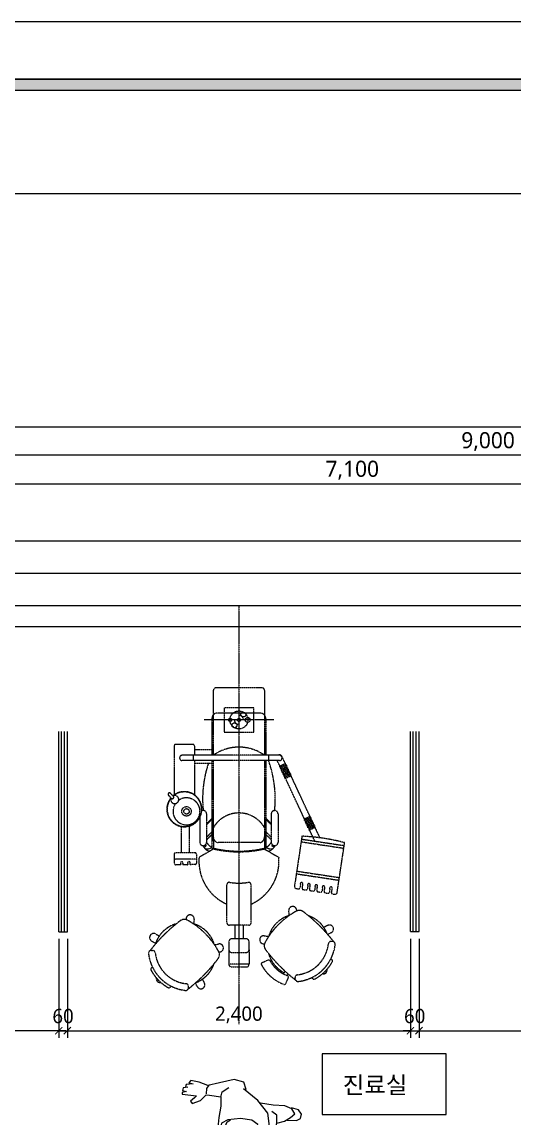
# Model space of a CAD drawing. Header units: metres. Extents: x 11578468 to 47831421, y -58341524 to -14256839.
# Drawn here: x 23756671 to 23760114, y -29063894 to -29056230 of the extents above; entities that cross this region are included whole.
import ezdxf
from ezdxf.enums import TextEntityAlignment as Align

# ---------------------------------------------------------------- set-up
doc = ezdxf.new("R2010")
doc.units = ezdxf.units.M
doc.header["$LTSCALE"] = 50
doc.header["$MEASUREMENT"] = 0
doc.linetypes.add('CENTERX2', pattern=[4, 2.5, -0.5, 0.5, -0.5])
doc.layers.get('0').update_dxf_attribs({"linetype": 'CONTINUOUS'})
doc.layers.get('DEFPOINTS').update_dxf_attribs({"linetype": 'CONTINUOUS'})
for name, color, linetype in [('3.기호.계단선', 30, 'CONTINUOUS'), ('CURTWALL', 4, 'CONTINUOUS'), ('FORM(YOURNAME)-1', 1, 'CONTINUOUS'), ('FORM(YOURNAME)-11', 1, 'CONTINUOUS'), ('TEX', 7, 'CONTINUOUS'), ('WIN', 4, 'CONTINUOUS'), ('家具', 251, 'CONTINUOUS'), ('家具外线', 7, 'CONTINUOUS'), ('배선', 7, 'CONTINUOUS')]:
    doc.layers.add(name, color=color, linetype=linetype)
doc.layers.add('DIM', color=7, linetype='CONTINUOUS', lineweight=15)
doc.layers.add('wall2', color=3, linetype='CONTINUOUS', lineweight=25)
doc.styles.add('HY 울릉도 L', font='malgun.ttf')
doc.styles.add('JT1', font='malgun.ttf')
doc.styles.add('N 맑은고딕', font='malgun.ttf')
doc.styles.add('YOURNAME', font='malgun.ttf')
doc.dimstyles.new('JJ IN 45', dxfattribs={"dimscale": 45, "dimtxt": 2.5, "dimasz": 1, "dimexe": 1.25, "dimexo": 1.5, "dimtad": 1, "dimdec": 6, "dimlunit": 6, "dimtxsty": 'N 맑은고딕', "dimblk": 'ARCHTICK', "dimcen": 2.5, "dimclrd": 256, "dimclre": 256, "dimclrt": 256, "dimadec": 0, "dimazin": 0, "dimtfac": 1, "dimtdec": 6, "dimtix": 1, "dimtmove": 0, "dimatfit": 3, "dimldrblk": 'ARCHTICK', "dimfxl": 1, "dimarcsym": 0})
doc.dimstyles.new('사본 50', dxfattribs={"dimscale": 50, "dimtxt": 2, "dimasz": 1, "dimexe": 1, "dimexo": 1, "dimgap": 1, "dimtad": 1, "dimdec": 0, "dimrnd": 0.05, "dimdsep": 46, "dimlunit": 6, "dimtxsty": 'HY 울릉도 L', "dimblk": 'ARCHTICK', "dimcen": 2.5, "dimdle": 1, "dimclrd": 133, "dimclre": 133, "dimclrt": 30, "dimadec": 0, "dimazin": 0, "dimtfac": 1, "dimtdec": 0, "dimtix": 1, "dimtmove": 2, "dimatfit": 3, "dimldrblk": 'ARCHTICK', "dimfxl": 1, "dimlwd": -1, "dimlwe": -1, "dimarcsym": 0})

# ---------------------------------------------------------------- blocks, each defined once
blk = doc.blocks.new('*U358')
at = {"layer": 'WIN', "linetype": 'Continuous'}
blk.add_line((60, -25), (7040, -25), dxfattribs=at)
for points in [[(0, -250), (7100, -250), (7100, 200), (0, 200)], [(0, -250), (60, -250), (60, 200), (0, 200)], [(7100, -250), (7040, -250), (7040, 200), (7100, 200)]]:
    blk.add_lwpolyline(points, close=True, dxfattribs=at)
blk = doc.blocks.new('_ArchTick')
at = {"color": 0, "linetype": 'ByBlock', "const_width": 0.15}
blk.add_lwpolyline([(-0.5, -0.5), (0.5, 0.5)], dxfattribs=at)
blk = doc.blocks.new('*D400')
at = {"layer": 'DEFPOINTS', "color": 0, "transparency": 16777216}
for p in [(23743802, -29127857), (23736702, -29128057), (23743802, -29128057)]:
    blk.add_point(p, dxfattribs=at)
at = {"layer": 'DIM', "lineweight": -2, "transparency": 16777216}
for p, q in [((23736702, -29127989.5), (23736702, -29127800.8)), ((23736702, -29127857), (23743802, -29127857)), ((23743802, -29127989.5), (23743802, -29127800.8))]:
    blk.add_line(p, q, dxfattribs=at)
at = {"layer": 'DIM', "lineweight": -2, "transparency": 16777216, "xscale": 45, "yscale": 45, "zscale": 45, "rotation": 180}
blk.add_blockref('_ArchTick', (23736702, -29127857), dxfattribs=at)
at = {"layer": 'DIM', "lineweight": -2, "transparency": 16777216, "xscale": 45, "yscale": 45, "zscale": 45}
blk.add_blockref('_ArchTick', (23743802, -29127857), dxfattribs=at)
at = {"layer": 'DIM', "transparency": 16777216, "insert": (23740252, -29127761), "char_height": 112.5, "attachment_point": 5, "style": 'N 맑은고딕'}
blk.add_mtext('7,100', dxfattribs=at)
blk = doc.blocks.new('*D403')
at = {"layer": 'DEFPOINTS', "color": 0, "transparency": 16777216}
for p in [(23736702, -29127657), (23736702, -29128057), (23745702, -29128057)]:
    blk.add_point(p, dxfattribs=at)
at = {"layer": 'DIM', "lineweight": -2, "transparency": 16777216}
for p, q in [((23736702, -29127989.5), (23736702, -29127600.8)), ((23745702, -29127989.5), (23745702, -29127600.8)), ((23745702, -29127657), (23736702, -29127657))]:
    blk.add_line(p, q, dxfattribs=at)
at = {"layer": 'DIM', "lineweight": -2, "transparency": 16777216, "xscale": 45, "yscale": 45, "zscale": 45, "rotation": 180}
blk.add_blockref('_ArchTick', (23736702, -29127657), dxfattribs=at)
at = {"layer": 'DIM', "lineweight": -2, "transparency": 16777216, "xscale": 45, "yscale": 45, "zscale": 45}
blk.add_blockref('_ArchTick', (23745702, -29127657), dxfattribs=at)
at = {"layer": 'DIM', "transparency": 16777216, "insert": (23741202, -29127561.3), "char_height": 112.5, "attachment_point": 5, "style": 'N 맑은고딕'}
blk.add_mtext('9,000', dxfattribs=at)
blk = doc.blocks.new('*D406')
at = {"layer": 'DEFPOINTS', "color": 0, "transparency": 16777216}
for p in [(23745702, -29127457), (23728502, -29128057), (23745702, -29128057)]:
    blk.add_point(p, dxfattribs=at)
at = {"layer": 'DIM', "lineweight": -2, "transparency": 16777216}
for p, q in [((23728502, -29127989.5), (23728502, -29127400.8)), ((23745702, -29127989.5), (23745702, -29127400.8)), ((23728502, -29127457), (23745702, -29127457))]:
    blk.add_line(p, q, dxfattribs=at)
at = {"layer": 'DIM', "lineweight": -2, "transparency": 16777216, "xscale": 45, "yscale": 45, "zscale": 45, "rotation": 180}
blk.add_blockref('_ArchTick', (23728502, -29127457), dxfattribs=at)
at = {"layer": 'DIM', "lineweight": -2, "transparency": 16777216, "xscale": 45, "yscale": 45, "zscale": 45}
blk.add_blockref('_ArchTick', (23745702, -29127457), dxfattribs=at)
at = {"layer": 'DIM', "transparency": 16777216, "insert": (23737102, -29127361), "char_height": 112.5, "attachment_point": 5, "style": 'N 맑은고딕'}
blk.add_mtext('17,200', dxfattribs=at)
blk = doc.blocks.new('FORM-ELEVATION')
at = {"layer": 'FORM(YOURNAME)-11'}
h = blk.add_hatch(color=256, dxfattribs=at)
h.dxf.hatch_style = 1
h.paths.add_polyline_path([(-10309, 35708), (71691, 35708), (71691, 35508), (-10309, 35508)])
h.paths.add_polyline_path([(-10309, -21492), (71691, -21492), (71691, -21692), (-10309, -21692)])
at = {"layer": 'DEFPOINTS', "color": 158}
blk.add_lwpolyline([(-10309, -21692), (71691, -21692), (71691, 35708), (-10309, 35708)], close=True, dxfattribs=at)
at = {"layer": 'DEFPOINTS'}
blk.add_lwpolyline([(-8309, 33708), (61071, 33708), (61071, -19692), (-8309, -19692)], close=True, dxfattribs=at)
at = {"layer": 'FORM(YOURNAME)-11', "color": 250}
blk.add_lwpolyline([(-11309, -22692), (72691, -22692), (72691, 36708), (-11309, 36708)], close=True, dxfattribs=at)
at = {"layer": 'FORM(YOURNAME)-11'}
blk.add_lwpolyline([(-10309, 35708), (71691, 35708), (71691, 35508), (-10309, 35508)], close=True, dxfattribs=at)
at = {"layer": 'FORM(YOURNAME)-11', "color": 3, "style": 'YOURNAME'}
for tag, height, p in [('1', 451, (71041, -1219)), ('2', 451, (71041, -1863)), ('3', 451, (71041, -3150)), ('4', 451, (71041, -5081)), ('5', 515, (71041, -7398)), ('6', 515, (71041, -9650)), ('7', 515, (71041, -11903)), ('8', 515, (71041, -14155)), ('9', 515, (71041, -16408)), ('10', 515, (66791, -18596)), ('11', 515, (71041, -18660)), ('12', 515, (66791, -20848)), ('13', 515, (71041, -20848))]:
    blk.add_attdef(tag, text='', height=height, dxfattribs=at).set_placement(p, align=Align.MIDDLE_RIGHT)
blk = doc.blocks.new('MK-RC-0052')
at = {"layer": '家具外线', "color": 251, "true_color": 0x636466}
for p, q in [((73834.4, 10616.5), (73825.7, 10605.7)), ((73825.7, 10605.7), (73864.8, 10592.7)), ((73880.1, 10612.2), (73834.4, 10616.5)), ((73867, 10638.3), (73858.3, 10629.6)), ((73858.3, 10629.6), (73880.1, 10612.2)), ((73914.8, 10623.1), (73867, 10638.3)), ((73934.4, 10597), (73914.8, 10623.1)), ((73988.7, 10601.3), (73934.4, 10597)), ((74023.5, 10575.3), (73988.7, 10601.3)), ((73812.7, 10590.5), (73806.2, 10577.5)), ((73806.2, 10577.5), (73858.3, 10568.8)), ((73864.8, 10592.7), (73812.7, 10590.5)), ((73858.3, 10568.8), (73821.4, 10564.4)), ((73821.4, 10564.4), (73821.4, 10551.4)), ((73821.4, 10551.4), (73871.4, 10540.5)), ((73875.7, 10525.3), (73858.3, 10510.1)), ((73871.4, 10540.5), (73875.7, 10525.3)), ((73886.6, 10501.4), (73917, 10527.5)), ((73917, 10527.5), (73910.5, 10497.1)), ((73919.2, 10527.5), (73921.4, 10562.2)), ((73921.4, 10562.2), (73934.4, 10594.8)), ((74106.1, 10570.9), (74023.5, 10575.3)), ((74149.6, 10536.2), (74106.1, 10570.9)), ((74214.8, 10455.8), (74149.6, 10536.2)), ((73858.3, 10510.1), (73862.7, 10497.1)), ((73862.7, 10497.1), (73886.6, 10501.4)), ((73910.5, 10497.1), (73925.7, 10475.4)), ((73925.7, 10475.4), (73960.5, 10455.8)), ((73960.5, 10455.8), (73986.6, 10431.9)), ((74253.9, 10397.2), (74214.8, 10455.8)), ((73986.6, 10431.9), (73997.4, 10375.5)), ((74297.4, 10429.8), (74230, 10438.5)), ((74264.8, 10338.6), (74253.9, 10397.2)), ((74317, 10427.6), (74297.4, 10429.8)), ((74336.5, 10434.1), (74317, 10427.6)), ((74397.4, 10429.8), (74336.5, 10434.1)), ((74438.7, 10405.9), (74397.4, 10429.8)), ((74419.1, 10421.1), (74558.2, 10445)), ((74475.6, 10390.7), (74438.7, 10405.9)), ((74486.5, 10364.6), (74475.6, 10390.7)), ((74558.2, 10445), (74608.2, 10434.1)), ((74608.2, 10434.1), (74649.5, 10403.7)), ((74649.5, 10403.7), (74649.5, 10364.6)), ((73960.5, 10327.7), (73943.1, 10269.1)), ((73993.1, 10355.9), (73960.5, 10327.7)), ((73997.4, 10375.5), (73997.4, 10299.5)), ((74067.7, 10322.5), (74044.4, 10258.1)), ((74132.2, 10351.6), (74067.7, 10322.5)), ((74184.4, 10351.6), (74132.2, 10351.6)), ((74240.9, 10340.7), (74184.4, 10351.6)), ((74235.3, 10338.7), (74262.6, 10319)), ((74292.3, 10313.2), (74240.9, 10340.7)), ((74262.6, 10319), (74264.8, 10299.5)), ((74312.6, 10265.3), (74292.3, 10313.2)), ((74386.5, 10295.1), (74440.9, 10319)), ((74440.9, 10319), (74469.1, 10345.1)), ((74521.3, 10340.7), (74464.8, 10332)), ((74469.1, 10345.1), (74486.5, 10364.6)), ((74569.1, 10338.6), (74521.3, 10340.7)), ((74612.6, 10345.1), (74569.1, 10338.6)), ((74649.5, 10364.6), (74612.6, 10345.1)), ((73943.1, 10269.1), (73940.9, 10210.4)), ((73997.4, 10299.5), (73986.6, 10173.5)), ((74044.4, 10258.1), (74059.8, 10179.4)), ((74253.9, 10288.6), (74228.6, 10286.5)), ((74228.6, 10286.5), (74264.8, 10282.1)), ((74264.8, 10299.5), (74253.9, 10288.6)), ((74264.8, 10282.1), (74288.7, 10271.2)), ((74288.7, 10271.2), (74295.2, 10251.7)), ((74295.2, 10251.7), (74288.7, 10227.8)), ((74332.9, 10258.9), (74312.6, 10265.3)), ((74343.8, 10247.3), (74332.9, 10258.9)), ((74335.8, 10232.8), (74343.8, 10247.3)), ((74336.4, 10264.9), (74338.7, 10273.4)), ((74338.7, 10273.4), (74386.5, 10295.1)), ((73934.4, 10171.3), (73884.4, 10158.3)), ((73940.9, 10210.4), (73934.4, 10167)), ((73934.4, 10167), (73934.4, 10119.2)), ((73986.6, 10173.5), (73995.3, 10104)), ((74059.8, 10179.4), (74101.1, 10151.1)), ((74264.8, 10162.6), (74240.9, 10149.6)), ((74258.3, 10149.6), (74300.2, 10172)), ((74277.8, 10193), (74264.8, 10162.6)), ((74288.7, 10227.8), (74277.8, 10193)), ((74300.2, 10172), (74308.9, 10208.9)), ((74308.9, 10208.9), (74314, 10222.6)), ((74314, 10222.6), (74335.8, 10232.8)), ((74319.1, 10134.4), (74326.8, 10222.5)), ((73777.9, 10140.9), (73771.4, 10110.5)), ((73771.4, 10110.5), (73790.9, 10082.3)), ((73804, 10153.9), (73777.9, 10140.9)), ((73867, 10151.8), (73804, 10153.9)), ((73845.3, 10134.4), (73814.8, 10108.3)), ((73814.8, 10108.3), (73834.4, 10075.8)), ((73884.4, 10158.3), (73845.3, 10134.4)), ((73934.4, 10119.2), (73967, 10093.1)), ((73995.3, 10104), (74060.5, 10021.5)), ((74101.1, 10151.1), (74175.7, 10140.9)), ((74175.7, 10140.9), (74258.3, 10149.6)), ((74306.1, 10058.4), (74319.1, 10134.4)), ((73790.9, 10082.3), (73836.6, 10069.2)), ((73834.4, 10075.8), (73882.2, 10056.2)), ((73882.2, 10056.2), (73958.3, 10051.9)), ((73958.3, 10051.9), (74043.1, 10038.8)), ((74060.5, 10021.5), (74156.1, 9943.3)), ((74306.1, 9997.6), (74306.1, 10058.4)), ((74440.9, 10021.5), (74403.9, 9984.5)), ((74495.2, 10041), (74440.9, 10021.5)), ((74480, 10004.1), (74506.1, 10025.8)), ((74506.1, 10025.8), (74495.2, 10041)), ((74138.7, 9947.6), (74153.9, 9899.8)), ((74156.1, 9943.3), (74138.7, 9947.6)), ((74297.4, 9962.8), (74251.8, 9934.6)), ((74306.1, 9999.7), (74297.4, 9962.8)), ((74380, 9986.7), (74306.1, 9997.6)), ((74403.9, 9984.5), (74380, 9986.7)), ((74401.7, 9941.1), (74403.9, 9978)), ((74467, 9991.1), (74480, 10004.1)), ((74562.6, 9980.2), (74467, 9991.1)), ((74532.2, 9960.7), (74562.6, 9967.2)), ((74560.4, 9954.1), (74532.2, 9960.7)), ((74556.1, 9936.8), (74560.4, 9954.1)), ((74562.6, 9967.2), (74562.6, 9980.2)), ((74153.9, 9899.8), (74217, 9882.5)), ((74217, 9882.5), (74314.8, 9904.2)), ((74314.8, 9904.2), (74390.9, 9921.6)), ((74384.4, 9919.4), (74401.7, 9941.1)), ((74390.9, 9921.6), (74449.6, 9899.8)), ((74449.6, 9899.8), (74503.9, 9889)), ((74488.7, 9910.7), (74534.3, 9915)), ((74516.9, 9904.2), (74488.7, 9910.7)), ((74503.9, 9889), (74516.9, 9904.2)), ((74523.5, 9932.4), (74556.1, 9936.8)), ((74538.7, 9930.2), (74523.5, 9932.4)), ((74534.3, 9915), (74538.7, 9930.2))]:
    blk.add_line(p, q, dxfattribs=at)
blk = doc.blocks.new('rtyutut')
at = {"layer": '家具', "linetype": 'CENTERX2', "ltscale": 0.01}
for p, q in [((425185.6, -946947.7), (425230.6, -946649.4)), ((425204.2, -946950.5), (425249.2, -946652.2)), ((425560, -946699), (425210.5, -946646.3)), ((425409.3, -946981.4), (425454.3, -946683.1)), ((425428, -946984.2), (425472.9, -946685.9)), ((425534.4, -946750), (425556.2, -946753.3)), ((425534.4, -946750), (425538, -946750.5)), ((425536.5, -946736), (425558.3, -946739.3)), ((425536.5, -946736), (425540.2, -946736.5)), ((425569.1, -946731.4), (425571.6, -946714.4)), ((425839.5, -946739.3), (425851.3, -946762.1)), ((425901.3, -946730.7), (425900.9, -946740.2)), ((426021.3, -946742.2), (426030.4, -946733.1)), ((425177.3, -946818.5), (424609, -947083.5)), ((425521.1, -946838.6), (425524.7, -946839.1)), ((425521.1, -946838.6), (425542.9, -946841.9)), ((425526.7, -946801.3), (425530.3, -946801.8)), ((425526.7, -946801.3), (425548.5, -946804.6)), ((425528.8, -946787.3), (425532.4, -946787.8)), ((425528.8, -946787.3), (425550.6, -946790.6)), ((425553.6, -946833.9), (425556.4, -946815.3)), ((425561.3, -946782.7), (425564.2, -946764)), ((425789.2, -946765.2), (425803, -946792)), ((425195.2, -946857), (424636.8, -947117.4)), ((425046, -946931.8), (425024, -946884.8)), ((425054.5, -946927.8), (425032.6, -946880.8)), ((425063.1, -946923.8), (425041.1, -946876.8)), ((425071.6, -946919.8), (425049.7, -946872.8)), ((425080.1, -946915.8), (425058.2, -946868.8)), ((425088.7, -946911.9), (425066.8, -946864.9)), ((425097.2, -946907.9), (425075.3, -946860.9)), ((425105.8, -946903.9), (425083.9, -946856.9)), ((425114.3, -946899.9), (425092.4, -946852.9)), ((425122.9, -946895.9), (425101, -946848.9)), ((425511.3, -946903.8), (425514.9, -946904.4)), ((425511.3, -946903.8), (425533, -946907.1)), ((425513.4, -946889.8), (425517, -946890.4)), ((425513.4, -946889.8), (425535.1, -946893.1)), ((425519, -946852.5), (425522.6, -946853.1)), ((425519, -946852.5), (425540.8, -946855.8)), ((425545.9, -946885.2), (425548.7, -946866.6)), ((426153.5, -946876.7), (426162.7, -946867.5)), ((425165.6, -946944.7), (425515, -946997.4)), ((425503.5, -946955.1), (425507.1, -946955.6)), ((425503.5, -946955.1), (425525.3, -946958.4)), ((425505.6, -946941.1), (425509.2, -946941.7)), ((425505.6, -946941.1), (425527.4, -946944.4)), ((425530.8, -946985.1), (425533.2, -946969.1)), ((425538.1, -946936.5), (425541, -946917.9)), ((425687.3, -946980.6), (425680.2, -946981.7)), ((426162.6, -946992.1), (426153.2, -946992.5)), ((424676.4, -947104.1), (424654.4, -947057.1)), ((424684.9, -947100.1), (424663, -947053.1)), ((424693.5, -947096.2), (424671.5, -947049.2)), ((424702, -947092.2), (424680.1, -947045.2)), ((424710.5, -947088.2), (424688.6, -947041.2)), ((424719.1, -947084.2), (424697.2, -947037.2)), ((424727.6, -947080.2), (424705.7, -947033.2)), ((424736.2, -947076.2), (424714.3, -947029.2)), ((424744.7, -947072.3), (424722.8, -947025.3)), ((424753.3, -947068.3), (424731.4, -947021.3)), ((424761.8, -947064.3), (424739.9, -947017.3)), ((425719, -947032.7), (425689.3, -947037.6)), ((426126.3, -947076.7), (426111.5, -947061.9)), ((426138.8, -947049.1), (426129.6, -947040)), ((426139.9, -947045.9), (426131.2, -947041.5)), ((426152.5, -947040.6), (426195.9, -947059.2)), ((424352.1, -947142), (424352.1, -947629.2)), ((424599.1, -947102.7), (424599.1, -947781.6)), ((424636.8, -947102.7), (424636.8, -947781.6)), ((425009.3, -947112.2), (425207.3, -947112.2)), ((425254.1, -947208.8), (425313.1, -947106.6)), ((426114.5, -947096.5), (426106, -947092.2)), ((424146.5, -947206.5), (424314.2, -947206.5)), ((424314.2, -947206.5), (424599.1, -947206.5)), ((424344.5, -947197), (424599.1, -947197)), ((424599.1, -947178.2), (424636.8, -947178.2)), ((424636.8, -947197), (425251.3, -947197)), ((424636.8, -947206.5), (425104.7, -947206.5)), ((425009.3, -947159.3), (425207.3, -947159.3)), ((425040.4, -947197), (425078.1, -947159.3)), ((425047.1, -947197), (425084.8, -947159.3)), ((425104.7, -947206.5), (425248.7, -947206.5)), ((425134.7, -947197), (425172.4, -947159.3)), ((425153.6, -947197), (425191.3, -947159.3)), ((425861.5, -947208.2), (425866, -947178.4)), ((425917.4, -947216.8), (425918.8, -947207.6)), ((426031.6, -947180.5), (426050.3, -947223.9)), ((424127.7, -947225.3), (424127.7, -947545.9)), ((424436.9, -947281.9), (424267.2, -947281.9)), ((424267.2, -947281.9), (424267.2, -947489.3)), ((424304.9, -947230.5), (424304.9, -947541)), ((424352.1, -947291.3), (424352.1, -947480)), ((424436.9, -947489.3), (424436.9, -947281.9)), ((425210.1, -947240.1), (425210.1, -947531.3)), ((425768.8, -947300.8), (425505.5, -947300.8)), ((425787.6, -947319.6), (425787.6, -947451.6)), ((425787.6, -947357.3), (425883.3, -947357.3)), ((425883.3, -947333.8), (425883.3, -947437.5)), ((425958.7, -947314.9), (425902.1, -947314.9)), ((425958.7, -947314.9), (426060.6, -947314.9)), ((425977.6, -947437.5), (425977.6, -947333.8)), ((426060.6, -947314.9), (426060.6, -947456.3)), ((426079.5, -947437.5), (426079.5, -947333.8)), ((423552.1, -947385.6), (426478.9, -947385.6)), ((424257.7, -947385.6), (424446.4, -947385.6)), ((425502.3, -947385.6), (426059.5, -947385.6)), ((425787.6, -947413.9), (425883.3, -947413.9)), ((424267.2, -947489.3), (424436.9, -947489.3)), ((425768.8, -947470.5), (425505.5, -947470.5)), ((425902.1, -947456.3), (425958.7, -947456.3)), ((425923.3, -947556.9), (425918.5, -947527.1)), ((425958.7, -947456.3), (426060.6, -947456.3)), ((425975.5, -947525.2), (425974.3, -947518)), ((424146.5, -947564.8), (424312, -947564.8)), ((424312, -947564.8), (424599.1, -947564.8)), ((424336.5, -947574.2), (424599.1, -947574.2)), ((424561.4, -947574.2), (424561.4, -947696.8)), ((424636.8, -947564.8), (425104.7, -947564.8)), ((424636.8, -947574.2), (425251.3, -947574.2)), ((424655.7, -947574.2), (424655.7, -947696.8)), ((425040.4, -947574.2), (425078.1, -947611.9)), ((425047.1, -947574.2), (425084.8, -947611.9)), ((425104.7, -947564.8), (425248.7, -947564.8)), ((425134.7, -947574.2), (425172.4, -947611.9)), ((425153.6, -947574.2), (425191.3, -947611.9)), ((425254.1, -947562.4), (425313.1, -947664.6)), ((425009.3, -947611.9), (425207.3, -947611.9)), ((425033.4, -947659.1), (425207.3, -947659.1)), ((425290.7, -947683.4), (425354.6, -947683.2)), ((425326.3, -947683.3), (425326.8, -947838.6)), ((426190.8, -947627.1), (426164, -947640.9)), ((426216.7, -947677.4), (426191.5, -947690.4)), ((424523.7, -947706.2), (424523.7, -947828.8)), ((424533.1, -947696.8), (424599.1, -947696.8)), ((424599.1, -947706.2), (424636.8, -947706.2)), ((424636.8, -947696.8), (424876.2, -947696.8)), ((425093.8, -947732.8), (425281.3, -947732.8)), ((425281.3, -947692.9), (425281.3, -947829.3)), ((425358.6, -947728.5), (425362.3, -947728.4)), ((425358.7, -947742.6), (425362.3, -947742.6)), ((425364, -947692.6), (425364.1, -947726.5)), ((425364.2, -947744.5), (425364.3, -947777.1)), ((425739.3, -947755.3), (425748.4, -947756.7)), ((425747.9, -947699.3), (425777.6, -947703.9)), ((426225.3, -947739.1), (426215.9, -947738.8)), ((425096.9, -947789.4), (425281.3, -947789.4)), ((425358.8, -947779), (425362.4, -947779)), ((425358.8, -947793.1), (425362.5, -947793.1)), ((425364.4, -947795), (425364.5, -947828.9)), ((424533.1, -947838.2), (424876.2, -947838.2)), ((424885.1, -947844), (424865.1, -947864)), ((424899.8, -947858.7), (424879.7, -947878.7)), ((425290.8, -947838.8), (425355.1, -947838.4)), ((426213.9, -947859.2), (426222.9, -947868.2)), ((425848.4, -947969.5), (425862.2, -947942.7)), ((425898.7, -947995.4), (425912.5, -947968.6)), ((425964, -948000.5), (425963.6, -947991)), ((426079.4, -947991.4), (426088.5, -948000.6))]:
    blk.add_line(p, q, dxfattribs=at)
for centre, radius in [((424352.1, -947385.6), 62.9), ((424314.3, -947354.5), 17.2), ((424352.1, -947324.3), 17.2), ((424352.1, -947385.6), 10.8), ((424352.1, -947446.9), 10.8), ((424389.8, -947416.7), 17.2), ((424991.3, -947752.5), 33), ((424991.3, -947752.5), 18.9)]:
    blk.add_circle(centre, radius, dxfattribs=at)
for centre, radius, start, end in [((426584.6, -947006.1), 1420.4, 165.32787, 177.52206), ((425529.3, -946742.1), 9.43, 39.98277, 302.80201), ((425554.8, -946762.6), 9.43, 351.42497, 81.38458), ((425559.8, -946730), 9.43, 261.38458, 351.42497), ((425557.6, -946712.9), 14.1, 354.07747, 79.98935), ((426595.6, -947616.8), 1130.8, 127.74452, 142.89408), ((425814.4, -946752.3), 28.3, 27.26154, 207.26154), ((425919.7, -946741), 18.9, 177.64231, 263.54627), ((425920.1, -946731.5), 18.9, 83.68774, 177.64231), ((425890.1, -947003.3), 245.2, 6.45373, 83.54627), ((425890.1, -947003.3), 292.3, 6.31226, 83.68774), ((426037, -946739.8), 9.43, 60.84732, 135), ((425890.1, -947003.3), 311.2, 28.17646, 60.84732), ((425513.9, -946844.6), 9.43, 39.98277, 302.80201), ((425521.6, -946793.3), 9.43, 39.98277, 302.80201), ((425544.3, -946832.5), 9.43, 261.38458, 351.42497), ((425547.1, -946813.9), 9.43, 351.42497, 81.38458), ((425552, -946781.3), 9.43, 261.38458, 351.42497), ((425926.7, -946970.2), 216.9, 112.58069, 160.91759), ((426099.2, -946796), 28.3, 348.68025, 100.79535), ((425506.2, -946895.9), 9.43, 39.98277, 302.80201), ((425531.6, -946916.4), 9.43, 351.42497, 81.38458), ((425536.6, -946883.8), 9.43, 261.38457, 351.42497), ((425539.4, -946865.2), 9.43, 351.42497, 81.38458), ((426156, -946860.8), 9.43, 315, 28.17646), ((425498.4, -946947.2), 9.43, 39.98277, 302.80201), ((425516.8, -946983.3), 14.1, 262.86059, 352.86026), ((425523.9, -946967.7), 9.43, 351.42497, 81.38459), ((425528.8, -946935.1), 9.43, 261.38459, 351.42497), ((425684.7, -947009.6), 28.3, 99.26154, 279.26154), ((425731.4, -946963.1), 47.1, 142.89408, 208.79759), ((426173, -946720.4), 551, 208.79759, 241.20241), ((425276.5, -946297.7), 1130.8, 307.10592, 322.25548), ((426152.4, -946973.6), 18.9, 186.45373, 272.35769), ((426161.8, -946973.2), 18.9, 272.35769, 6.31226), ((425926.7, -946970.2), 216.9, 196.72134, 254.08434), ((425926.7, -946970.2), 216.9, 285.58412, 332.67832), ((425926.7, -946970.2), 226.3, 298.81205, 340.41104), ((426148.8, -947049.2), 9.43, 66.68894, 160.41104), ((426192.1, -947067.9), 9.43, 339.79002, 66.68894), ((424618, -947102.7), 21.2, 115, 207.26604), ((424618, -947102.7), 18.9, 90, 180), ((424618, -947102.7), 18.9, 0, 90), ((424904.7, -947924.9), 793.3, 84.13608, 109.73261), ((425009.3, -947135.8), 23.6, 90, 270), ((425207.3, -947135.8), 23.6, 270, 90), ((425229.9, -947149.5), 6.22, 215.42758, 85.87159), ((425203.1, -947195.6), 68.4, 12.06886, 66.20147), ((425207, -947163.4), 46.8, 316.21643, 21.42814), ((425340, -947434), 328.4, 23.9286, 94.69154), ((425926.7, -946970.2), 292.3, 297.89306, 339.79002), ((424146.5, -947225.3), 18.9, 90.00103, 179.99742), ((424345.2, -947237.9), 40.9, 89.0396, 169.48323), ((424854.5, -947385.6), 311.9, 144.94886, 215.05114), ((425210.1, -947385.6), 207.4, 120.27264, 239.72736), ((425169.9, -947247.4), 40.9, 10.31103, 90.9604), ((425177.1, -947220.7), 68.4, 21.36345, 63.76639), ((424487.5, -947385.6), 782, 346.75102, 13.23887), ((424487.5, -947385.6), 786.7, 346.12555, 13.86437), ((425889.4, -947212.5), 28.3, 171.26154, 351.26154), ((425930.3, -947161.9), 47.1, 241.20241, 307.10592), ((426040.3, -947176.7), 9.43, 118.81205, 203.31106), ((426059, -947220.2), 9.43, 203.31106, 297.89306), ((424352.1, -947385.6), 31.5, 90, 180), ((425505.5, -947319.6), 18.9, 90, 180), ((425106.4, -947385.6), 386.6, 349.77841, 10.22159), ((425768.8, -947319.6), 18.9, 0, 90), ((425902.1, -947333.8), 18.9, 90, 180), ((425958.7, -947333.8), 18.9, 0, 90), ((426060.6, -947333.8), 18.9, 0, 90), ((424352.1, -947385.6), 31.5, 270, 0), ((425505.5, -947451.6), 18.9, 180, 270), ((425768.8, -947451.6), 18.9, 270, 0), ((425902.1, -947437.5), 18.9, 180, 270), ((425958.7, -947437.5), 18.9, 270, 0), ((426060.6, -947437.5), 18.9, 270, 0), ((425340, -947337.3), 328.4, 265.30846, 336.0714), ((426235.7, -948010.9), 551, 118.79759, 151.20241), ((425946.4, -947522.6), 28.3, 9.26154, 189.26154), ((425993, -947569.3), 47.1, 52.89408, 118.79759), ((424146.5, -947545.9), 18.9, 179.99742, 270.00099), ((424340.9, -947538.4), 36.1, 184.11959, 262.95924), ((424904.7, -946846.4), 793.3, 251.7081, 275.86392), ((425169.9, -947523.9), 40.9, 269.0396, 349.58675), ((425177.1, -947550.6), 68.4, 296.23361, 338.63655), ((425203.1, -947575.6), 68.4, 293.79853, 347.92902), ((425207, -947607.8), 46.8, 338.57186, 43.78357), ((425985.9, -947764.5), 216.9, 106.72134, 164.08434), ((425339.2, -948433.5), 1130.8, 37.74452, 52.89408), ((425985.9, -947764.5), 216.9, 21.02795, 70.91759), ((424976.3, -947767.5), 122.6, 229.85807, 220.15026), ((424976.3, -947767.5), 120.7, 231.74102, 218.25652), ((424991.3, -947752.5), 94.3, 234.52319, 215.47479), ((425009.3, -947635.5), 23.6, 90, 205.05762), ((425207.3, -947635.5), 23.6, 270, 90), ((425229.9, -947621.8), 6.22, 274.12841, 144.57242), ((425290.7, -947692.9), 9.43, 90.20822, 180), ((425354.6, -947692.6), 9.43, 0.20506, 90.20506), ((426203.8, -947652.2), 28.3, 297.26154, 117.26154), ((424533.1, -947706.2), 9.43, 90, 180), ((425352.4, -947735.5), 9.43, 48.79544, 311.61468), ((425362.3, -947726.6), 1.89, 270.20506, 0.20506), ((425362.3, -947744.5), 1.89, 0.20506, 90.20506), ((425743.6, -947727.3), 28.3, 81.26154, 261.26154), ((425794.1, -947768.1), 47.1, 151.20241, 217.10592), ((425952.7, -947727.9), 245.2, 276.45373, 353.54627), ((425952.7, -947727.9), 292.3, 276.31226, 353.68774), ((426215.1, -947757.6), 18.9, 87.64231, 173.54627), ((426224.5, -947758), 18.9, 353.68774, 87.64231), ((424533.1, -947828.8), 9.43, 180, 270), ((424618, -947781.6), 18.9, 180, 270), ((424618, -947781.6), 18.9, 270, 0), ((424908.8, -947834.9), 28.3, 246.53399, 203.51361), ((425290.7, -947829.3), 9.43, 180, 270.30046), ((425352.6, -947786.1), 9.43, 48.79544, 311.61468), ((425355.1, -947829), 9.43, 270.30362, 0.30362), ((425362.4, -947777.1), 1.89, 270.20506, 0.20506), ((425362.5, -947795), 1.89, 0.20506, 90.20506), ((426658.3, -947114.4), 1130.8, 217.10592, 232.25548), ((425985.9, -947764.5), 216.9, 195.58412, 252.4806), ((424872.4, -947871.4), 10.4, 135, 315), ((424892.4, -947851.4), 10.4, 315, 135), ((425952.7, -947727.9), 311.2, 298.17646, 330.84732), ((426216.2, -947874.9), 9.43, 330.84732, 45), ((425873.6, -947982.5), 28.3, 152.73846, 332.73846), ((425982.4, -947990.3), 18.9, 96.45373, 182.35769), ((426160, -947937.1), 28.3, 258.68025, 10.79535), ((425982.8, -947999.7), 18.9, 182.35769, 276.31226), ((426095.2, -947993.9), 9.43, 225, 298.17646)]:
    blk.add_arc(centre, radius, start, end, dxfattribs=at)
blk = doc.blocks.new('*D561')
at = {"layer": 'DEFPOINTS', "color": 0, "ltscale": 10, "transparency": 16777216}
for p in [(23754529.3, -29062590.9), (23756929.3, -29062590.9), (23754529.3, -29063282.7)]:
    blk.add_point(p, dxfattribs=at)
at = {"layer": 'wall2', "color": 133, "ltscale": 10, "transparency": 16777216}
for p, q in [((23754529.3, -29062640.9), (23754529.3, -29063332.7)), ((23756929.3, -29062640.9), (23756929.3, -29063332.7)), ((23756979.3, -29063282.7), (23754479.3, -29063282.7))]:
    blk.add_line(p, q, dxfattribs=at)
at = {"layer": 'wall2', "color": 133, "ltscale": 10, "transparency": 16777216, "xscale": 50, "yscale": 50, "zscale": 50, "rotation": 180}
blk.add_blockref('_ArchTick', (23754529.3, -29063282.7), dxfattribs=at)
at = {"layer": 'wall2', "color": 133, "ltscale": 10, "transparency": 16777216, "xscale": 50, "yscale": 50, "zscale": 50}
blk.add_blockref('_ArchTick', (23756929.3, -29063282.7), dxfattribs=at)
at = {"layer": 'wall2', "color": 30, "ltscale": 10, "transparency": 16777216, "insert": (23755729.3, -29063172.7), "char_height": 100, "attachment_point": 5, "style": 'HY 울릉도 L'}
blk.add_mtext('2,400', dxfattribs=at)
blk = doc.blocks.new('*D562')
at = {"layer": 'DEFPOINTS', "color": 0, "ltscale": 10, "transparency": 16777216}
for p in [(23756929.3, -29062590.9), (23756989.3, -29062590.9), (23756989.3, -29063282.7)]:
    blk.add_point(p, dxfattribs=at)
at = {"layer": 'wall2', "color": 133, "ltscale": 10, "transparency": 16777216}
for p, q in [((23756929.3, -29062640.9), (23756929.3, -29063332.7)), ((23756989.3, -29062640.9), (23756989.3, -29063332.7)), ((23756929.3, -29063282.7), (23756879.3, -29063282.7)), ((23756929.3, -29063282.7), (23756989.3, -29063282.7)), ((23756989.3, -29063282.7), (23757039.3, -29063282.7))]:
    blk.add_line(p, q, dxfattribs=at)
at = {"layer": 'wall2', "color": 133, "ltscale": 10, "transparency": 16777216, "xscale": 50, "yscale": 50, "zscale": 50}
blk.add_blockref('_ArchTick', (23756929.3, -29063282.7), dxfattribs=at)
at = {"layer": 'wall2', "color": 133, "ltscale": 10, "transparency": 16777216, "xscale": 50, "yscale": 50, "zscale": 50, "rotation": 180}
blk.add_blockref('_ArchTick', (23756989.3, -29063282.7), dxfattribs=at)
at = {"layer": 'wall2', "color": 30, "ltscale": 10, "transparency": 16777216, "insert": (23756959.3, -29063181.1), "char_height": 100, "attachment_point": 5, "style": 'HY 울릉도 L'}
blk.add_mtext('60', dxfattribs=at)
blk = doc.blocks.new('*D563')
at = {"layer": 'DEFPOINTS', "color": 0, "ltscale": 10, "transparency": 16777216}
for p in [(23756989.3, -29062590.9), (23759389.3, -29062590.4), (23759389.3, -29063282.7)]:
    blk.add_point(p, dxfattribs=at)
at = {"layer": 'wall2', "color": 133, "ltscale": 10, "transparency": 16777216}
for p, q in [((23756989.3, -29062640.9), (23756989.3, -29063332.7)), ((23759389.3, -29062640.4), (23759389.3, -29063332.7)), ((23756939.3, -29063282.7), (23759439.3, -29063282.7))]:
    blk.add_line(p, q, dxfattribs=at)
at = {"layer": 'wall2', "color": 133, "ltscale": 10, "transparency": 16777216, "xscale": 50, "yscale": 50, "zscale": 50, "rotation": 180}
blk.add_blockref('_ArchTick', (23756989.3, -29063282.7), dxfattribs=at)
at = {"layer": 'wall2', "color": 133, "ltscale": 10, "transparency": 16777216, "xscale": 50, "yscale": 50, "zscale": 50}
blk.add_blockref('_ArchTick', (23759389.3, -29063282.7), dxfattribs=at)
at = {"layer": 'wall2', "color": 30, "ltscale": 10, "transparency": 16777216, "insert": (23758189.3, -29063172.7), "char_height": 100, "attachment_point": 5, "style": 'HY 울릉도 L'}
blk.add_mtext('2,400', dxfattribs=at)
blk = doc.blocks.new('*D564')
at = {"layer": 'DEFPOINTS', "color": 0, "ltscale": 10, "transparency": 16777216}
for p in [(23759389.3, -29062590.4), (23759449.3, -29062590.4), (23759449.3, -29063282.7)]:
    blk.add_point(p, dxfattribs=at)
at = {"layer": 'wall2', "color": 133, "ltscale": 10, "transparency": 16777216}
for p, q in [((23759389.3, -29062640.4), (23759389.3, -29063332.7)), ((23759449.3, -29062640.4), (23759449.3, -29063332.7)), ((23759389.3, -29063282.7), (23759339.3, -29063282.7)), ((23759389.3, -29063282.7), (23759449.3, -29063282.7)), ((23759449.3, -29063282.7), (23759499.3, -29063282.7))]:
    blk.add_line(p, q, dxfattribs=at)
at = {"layer": 'wall2', "color": 133, "ltscale": 10, "transparency": 16777216, "xscale": 50, "yscale": 50, "zscale": 50}
blk.add_blockref('_ArchTick', (23759389.3, -29063282.7), dxfattribs=at)
at = {"layer": 'wall2', "color": 133, "ltscale": 10, "transparency": 16777216, "xscale": 50, "yscale": 50, "zscale": 50, "rotation": 180}
blk.add_blockref('_ArchTick', (23759449.3, -29063282.7), dxfattribs=at)
at = {"layer": 'wall2', "color": 30, "ltscale": 10, "transparency": 16777216, "insert": (23759419.3, -29063181.1), "char_height": 100, "attachment_point": 5, "style": 'HY 울릉도 L'}
blk.add_mtext('60', dxfattribs=at)
blk = doc.blocks.new('*D565')
at = {"layer": 'DEFPOINTS', "color": 0, "ltscale": 10, "transparency": 16777216}
for p in [(23759449.3, -29062590.4), (23761872.3, -29062590.4), (23761872.3, -29063282.7)]:
    blk.add_point(p, dxfattribs=at)
at = {"layer": 'wall2', "color": 133, "ltscale": 10, "transparency": 16777216}
for p, q in [((23759449.3, -29062640.4), (23759449.3, -29063332.7)), ((23761872.3, -29062640.4), (23761872.3, -29063332.7)), ((23759399.3, -29063282.7), (23761922.3, -29063282.7))]:
    blk.add_line(p, q, dxfattribs=at)
at = {"layer": 'wall2', "color": 133, "ltscale": 10, "transparency": 16777216, "xscale": 50, "yscale": 50, "zscale": 50, "rotation": 180}
blk.add_blockref('_ArchTick', (23759449.3, -29063282.7), dxfattribs=at)
at = {"layer": 'wall2', "color": 133, "ltscale": 10, "transparency": 16777216, "xscale": 50, "yscale": 50, "zscale": 50}
blk.add_blockref('_ArchTick', (23761872.3, -29063282.7), dxfattribs=at)
at = {"layer": 'wall2', "color": 30, "ltscale": 10, "transparency": 16777216, "insert": (23760660.8, -29063181.1), "char_height": 100, "width": 400, "attachment_point": 5, "style": 'HY 울릉도 L'}
blk.add_mtext('2400', dxfattribs=at)
blk = doc.blocks.new('sdagdgds')
at = {"layer": 'WIN', "linetype": 'Continuous'}
blk.add_blockref('*U358', (23736702, -29128457), dxfattribs=at)
at = {"layer": 'DIM'}
for base, p1, p2, picture, middle in [((23745702, -29127457), (23728502, -29128057), (23745702, -29128057), '*D406', (23737102, -29127361.0081521794)), ((23736702, -29127657), (23745702, -29128057), (23736702, -29128057), '*D403', (23741202, -29127561.3138586991)), ((23743802, -29127857), (23736702, -29128057), (23743802, -29128057), '*D400', (23740252, -29127761.0081521794))]:
    dim = blk.add_linear_dim(base=base, p1=p1, p2=p2, dimstyle='JJ IN 45', dxfattribs=at)
    dim.commit()
    dim.dimension.update_dxf_attribs({"geometry": picture, "text_midpoint": middle})

msp = doc.modelspace()

# ---------------------------------------------------------------- linework, layer by layer
at = {"layer": 'CURTWALL'}
for p, q in [((23756929.3, -29062590.9), (23756929.3, -29061191.1)), ((23756949.3, -29062590.9), (23756949.3, -29061191.1)), ((23756969.3, -29062590.9), (23756969.3, -29061191.1)), ((23756989.3, -29062590.9), (23756989.3, -29061191.1)), ((23759389.3, -29062590.4), (23759389.3, -29061190.6)), ((23759409.3, -29062590.4), (23759409.3, -29061190.6)), ((23759429.3, -29062590.4), (23759429.3, -29061190.6)), ((23759449.3, -29062590.4), (23759449.3, -29061190.6)), ((23756929.3, -29062590.9), (23756989.3, -29062590.9)), ((23759389.3, -29062590.4), (23759449.3, -29062590.4))]:
    msp.add_line(p, q, dxfattribs=at)
at = {"layer": 'TEX'}
msp.add_lwpolyline([(23759639.1, -29063444.8), (23758772.1, -29063444.8), (23758772.1, -29063869.3), (23759639.1, -29063869.3)], close=True, dxfattribs=at)
at = {"layer": '배선'}
msp.add_lwpolyline([(23764332.3, -29060209.9), (23763382.3, -29060209.9), (23763382.3, -29060459.9), (23754132.3, -29060459.9)], dxfattribs=at)

# ---------------------------------------------------------------- block references
at = {"layer": '3.기호.계단선'}
msp.add_blockref('sdagdgds', (18730.3, 68397.1), dxfattribs=at)
at = {"layer": 'FORM(YOURNAME)-1', "xscale": 0.4, "yscale": 0.4, "zscale": 0.4}
msp.add_blockref('FORM-ELEVATION', (23743357.8, -29070912.9), dxfattribs=at)
at = {"layer": '家具', "color": 251, "true_color": 0x636466, "rotation": 270.0103326021868}
msp.add_blockref('rtyutut', (24705498.5, -28636587), dxfattribs=at)
at = {"layer": '家具外线', "color": 251, "true_color": 0x636466, "xscale": 1.056000000005588, "yscale": 1.056000000005588, "zscale": 1.056000000005588, "rotation": 180}
msp.add_blockref('MK-RC-0052', (23836529.7, -29053188.7), dxfattribs=at)

# ---------------------------------------------------------------- texts
at = {"layer": 'TEX', "style": 'JT1'}
msp.add_text('진료실', height=120, dxfattribs=at).set_placement((23758916.4, -29063722.3))

# ---------------------------------------------------------------- dimensions: what is measured, and where the dimension line sits
at = {"layer": 'wall2', "ltscale": 10}
for base, p1, p2, picture, middle in [((23754529.3, -29063282.7), (23756929.3, -29062590.9), (23754529.3, -29062590.9), '*D561', (23755729.3, -29063172.7)), ((23756989.3, -29063282.7), (23756929.3, -29062590.9), (23756989.3, -29062590.9), '*D562', (23756959.3, -29063181.1)), ((23759389.3, -29063282.7), (23756989.3, -29062590.9), (23759389.3, -29062590.4), '*D563', (23758189.3, -29063172.7)), ((23759449.3, -29063282.7), (23759389.3, -29062590.4), (23759449.3, -29062590.4), '*D564', (23759419.3, -29063181.1))]:
    dim = msp.add_linear_dim(base=base, p1=p1, p2=p2, dimstyle='사본 50', dxfattribs=at)
    dim.commit()
    dim.dimension.update_dxf_attribs({"geometry": picture, "text_midpoint": middle})
dim = msp.add_linear_dim(base=(23761872.3, -29063282.7), p1=(23759449.3, -29062590.4), p2=(23761872.3, -29062590.4), text='2400', dimstyle='사본 50', dxfattribs=at)
dim.commit()
dim.dimension.update_dxf_attribs({"geometry": '*D565', "text_midpoint": (23760660.8, -29063181.1)})

doc.saveas('drawing.dxf')
